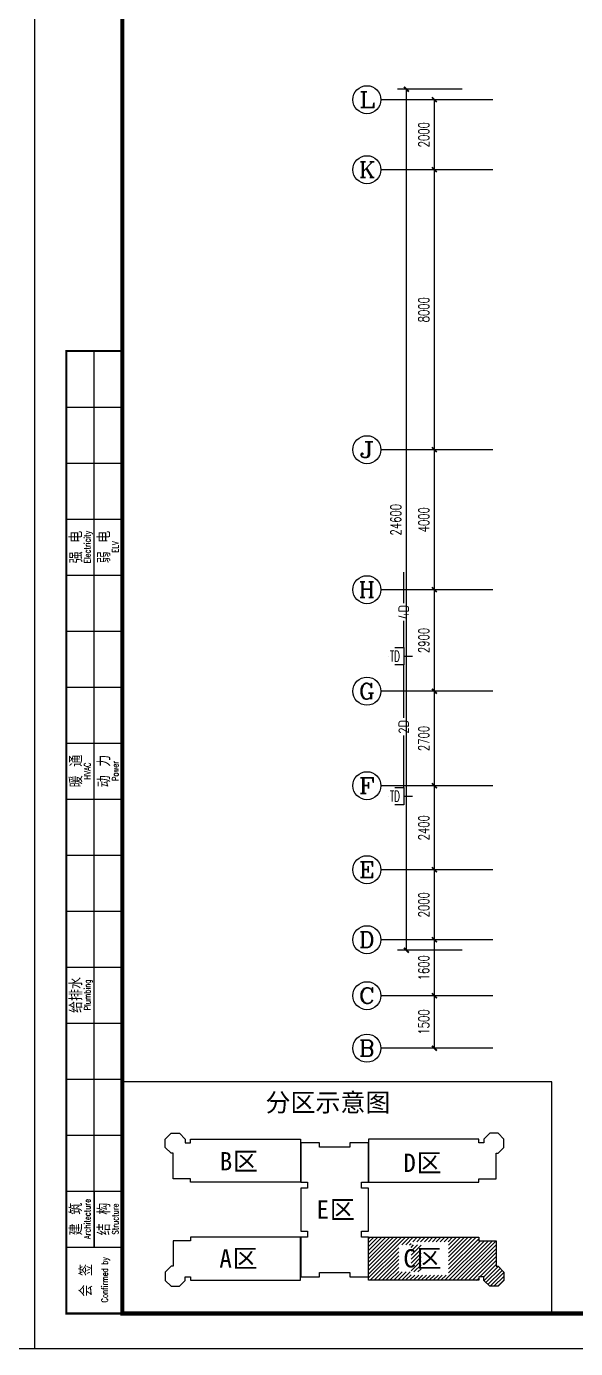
# Model space of a CAD drawing. Extents: x 190999 to 834799, y -200814 to 215286.
# Drawn here: x 428562 to 444244, y 71786 to 109560 of the extents above; entities that cross this region are included whole.
import ezdxf
from ezdxf.enums import TextEntityAlignment as Align

# ---------------------------------------------------------------- set-up
doc = ezdxf.new("R2010")
doc.units = 0
doc.header["$LTSCALE"] = 1000
doc.header["$MEASUREMENT"] = 0
for name, color, linetype in [('00-EQUIP', 3, 'Continuous'), ('00-SIG_TEXT', 7, 'Continuous'), ('00-WIRE-4', 6, 'Continuous'), ('AXIS', 3, 'Continuous'), ('AXIS_TEXT', 7, 'Continuous'), ('PUB_HATCH', 250, 'Continuous'), ('图框', 189, 'Continuous'), ('房间名称', 7, 'Continuous')]:
    doc.layers.add(name, color=color, linetype=linetype)
doc.styles.add('-GBCBIGGBENOR', font='GBENOR.shx', dxfattribs={"bigfont": 'GBCBIG.shx'})
doc.styles.add('_COMPLEX', font='COMPLEX.shx', dxfattribs={"width": 0.5})
doc.styles.add('_TCH_AXIS', font='COMPLEX', dxfattribs={"bigfont": 'GBCBIG'})
doc.styles.add('COMPLEX', font='COMPLEX')
doc.styles.add('DIM_FONT', font='SIMPLEX', dxfattribs={"width": 0.7, "bigfont": 'GBCBIG'})
doc.styles.add('HT', font='simhei.ttf')
doc.styles.get("Standard").update_dxf_attribs({"font": 'simhei.ttf'})
doc.styles.add('TKZ2_tjkts.shx', font='tjromant.shx', dxfattribs={"bigfont": 'tjkts.shx'})
doc.dimstyles.new('DIMN', dxfattribs={"dimtxt": 300, "dimasz": 100, "dimexe": 250, "dimexo": 300, "dimgap": 150, "dimtad": 1, "dimdec": 0, "dimzin": 0, "dimdsep": 46, "dimtxsty": 'DIM_FONT', "dimblk": 'ARCHTICK', "dimcen": 0.09, "dimclrt": 7, "dimazin": 2, "dimtfac": 1, "dimtdec": 0, "dimtix": 1, "dimtmove": 2, "dimatfit": 3, "dimfxl": 0, "dimtolj": 1, "dimtzin": 0, "dimarcsym": 0})

# ---------------------------------------------------------------- blocks, each defined once
blk = doc.blocks.new('TJAD_TK_A0')
at = {"layer": '图框'}
for p, q in [((973, -441.7), (973, 399.3)), ((2162, -441.7), (2162, 399.3)), ((990, -412.7), (990, -156.7)), ((982, -172.7), (998, -172.7)), ((982, -188.7), (998, -188.7)), ((982, -204.7), (998, -204.7)), ((982, -220.7), (998, -220.7)), ((982, -236.7), (998, -236.7)), ((982, -252.7), (998, -252.7)), ((982, -268.7), (998, -268.7)), ((982, -284.7), (998, -284.7)), ((982, -300.7), (998, -300.7)), ((982, -316.7), (998, -316.7)), ((982, -332.7), (998, -332.7)), ((982, -348.7), (998, -348.7)), ((982, -364.7), (998, -364.7)), ((982, -380.7), (998, -380.7)), ((982, -396.7), (998, -396.7)), ((990, -396.7), (990, -412.7)), ((982, -412.7), (998, -412.7)), ((973, -441.7), (2162, -441.7))]:
    blk.add_line(p, q, dxfattribs=at)
at = {"layer": '图框', "const_width": 1.2}
blk.add_lwpolyline([(2152, -431.7), (2152, 389.3), (998, 389.3), (998, -431.7)], close=True, dxfattribs=at)
at = {"layer": '图框', "const_width": 0.6}
blk.add_lwpolyline([(998, -431.7), (982, -431.7), (982, -156.7), (998, -156.7)], dxfattribs=at)
at = {"layer": '图框', "style": 'TKZ2_tjkts.shx', "width": 0.8}
for s, p in [('Electricity', (988.02, -212.7)), ('ELV', (996.02, -212.7)), ('HVAC', (988.02, -276.7)), ('Power', (996.02, -276.7)), ('Plumbing', (988.02, -340.7)), ('Architecture', (988.02, -404.7)), ('Structure', (996.02, -404.7)), ('Confirmed by', (992.95, -422.09))]:
    blk.add_text(s, height=1.8, rotation=90, dxfattribs=at).set_placement(p, align=Align.MIDDLE_CENTER)
at = {"layer": '图框', "style": 'TKZ2_tjkts.shx'}
for s, p in [('强 电', (984.79, -212.7)), ('弱 电', (992.79, -212.7)), ('暖 通', (984.79, -276.7)), ('动 力', (992.79, -276.7)), ('给排水', (984.79, -340.7)), ('建 筑', (984.79, -404.7)), ('结 构', (992.79, -404.7)), ('会 签', (987.62, -422.2))]:
    blk.add_text(s, height=3.6, rotation=90, dxfattribs=at).set_placement(p, align=Align.MIDDLE_CENTER)
blk = doc.blocks.new('_ArchTick')
at = {"const_width": 0.5}
blk.add_lwpolyline([(-0.7, -0.7), (0.7, 0.7)], dxfattribs=at)
blk = doc.blocks.new('*D450')
at = {"layer": 'AXIS', "color": 0, "lineweight": -2}
for p, q in [((441006, 107467), (439962, 107467)), ((440212, 105467), (440212, 107467)), ((441006, 105467), (439962, 105467))]:
    blk.add_line(p, q, dxfattribs=at)
at = {"layer": 'Defpoints', "color": 0}
for p in [(440212, 107467), (441306, 107467), (441306, 105467)]:
    blk.add_point(p, dxfattribs=at)
at = {"layer": 'AXIS', "color": 0, "lineweight": -2, "xscale": 100, "yscale": 100, "zscale": 100}
for p, rotation in [((440212, 107467), 90), ((440212, 105467), 270)]:
    blk.add_blockref('_ArchTick', p, dxfattribs=dict(at, rotation=rotation))
at = {"layer": 'AXIS', "color": 7, "insert": (439912, 106467), "char_height": 300, "attachment_point": 5, "rotation": 90, "style": 'DIM_FONT'}
blk.add_mtext('\\A1;2000', dxfattribs=at)
blk = doc.blocks.new('*D451')
at = {"layer": 'AXIS', "color": 0, "lineweight": -2}
for p, q in [((441006, 105467), (439962, 105467)), ((440212, 97467), (440212, 105467)), ((441006, 97467), (439962, 97467))]:
    blk.add_line(p, q, dxfattribs=at)
at = {"layer": 'Defpoints', "color": 0}
for p in [(440212, 105467), (441306, 105467), (441306, 97467)]:
    blk.add_point(p, dxfattribs=at)
at = {"layer": 'AXIS', "color": 0, "lineweight": -2, "xscale": 100, "yscale": 100, "zscale": 100}
for p, rotation in [((440212, 105467), 90), ((440212, 97467), 270)]:
    blk.add_blockref('_ArchTick', p, dxfattribs=dict(at, rotation=rotation))
at = {"layer": 'AXIS', "color": 7, "insert": (439912, 101467), "char_height": 300, "attachment_point": 5, "rotation": 90, "style": 'DIM_FONT'}
blk.add_mtext('\\A1;8000', dxfattribs=at)
blk = doc.blocks.new('*D452')
at = {"layer": 'AXIS', "color": 0, "lineweight": -2}
for p, q in [((441006, 97467), (439962, 97467)), ((440212, 93467), (440212, 97467)), ((441006, 93467), (439962, 93467))]:
    blk.add_line(p, q, dxfattribs=at)
at = {"layer": 'Defpoints', "color": 0}
for p in [(440212, 97467), (441306, 97467), (441306, 93467)]:
    blk.add_point(p, dxfattribs=at)
at = {"layer": 'AXIS', "color": 0, "lineweight": -2, "xscale": 100, "yscale": 100, "zscale": 100}
for p, rotation in [((440212, 97467), 90), ((440212, 93467), 270)]:
    blk.add_blockref('_ArchTick', p, dxfattribs=dict(at, rotation=rotation))
at = {"layer": 'AXIS', "color": 7, "insert": (439912, 95467), "char_height": 300, "attachment_point": 5, "rotation": 90, "style": 'DIM_FONT'}
blk.add_mtext('\\A1;4000', dxfattribs=at)
blk = doc.blocks.new('*D453')
at = {"layer": 'AXIS', "color": 0, "lineweight": -2}
for p, q in [((441006, 93467), (439962, 93467)), ((440212, 90567), (440212, 93467)), ((441006, 90567), (439962, 90567))]:
    blk.add_line(p, q, dxfattribs=at)
at = {"layer": 'Defpoints', "color": 0}
for p in [(440212, 93467), (441306, 93467), (441306, 90567)]:
    blk.add_point(p, dxfattribs=at)
at = {"layer": 'AXIS', "color": 0, "lineweight": -2, "xscale": 100, "yscale": 100, "zscale": 100}
for p, rotation in [((440212, 93467), 90), ((440212, 90567), 270)]:
    blk.add_blockref('_ArchTick', p, dxfattribs=dict(at, rotation=rotation))
at = {"layer": 'AXIS', "color": 7, "insert": (439912, 92017), "char_height": 300, "attachment_point": 5, "rotation": 90, "style": 'DIM_FONT'}
blk.add_mtext('\\A1;2900', dxfattribs=at)
blk = doc.blocks.new('*D454')
at = {"layer": 'AXIS', "color": 0, "lineweight": -2}
for p, q in [((441006, 90567), (439962, 90567)), ((440212, 87867), (440212, 90567)), ((441006, 87867), (439962, 87867))]:
    blk.add_line(p, q, dxfattribs=at)
at = {"layer": 'Defpoints', "color": 0}
for p in [(440212, 90567), (441306, 90567), (441306, 87867)]:
    blk.add_point(p, dxfattribs=at)
at = {"layer": 'AXIS', "color": 0, "lineweight": -2, "xscale": 100, "yscale": 100, "zscale": 100}
for p, rotation in [((440212, 90567), 90), ((440212, 87867), 270)]:
    blk.add_blockref('_ArchTick', p, dxfattribs=dict(at, rotation=rotation))
at = {"layer": 'AXIS', "color": 7, "insert": (439912, 89217), "char_height": 300, "attachment_point": 5, "rotation": 90, "style": 'DIM_FONT'}
blk.add_mtext('\\A1;2700', dxfattribs=at)
blk = doc.blocks.new('*D455')
at = {"layer": 'AXIS', "color": 0, "lineweight": -2}
for p, q in [((441006, 87867), (439962, 87867)), ((440212, 85467), (440212, 87867)), ((441006, 85467), (439962, 85467))]:
    blk.add_line(p, q, dxfattribs=at)
at = {"layer": 'Defpoints', "color": 0}
for p in [(440212, 87867), (441306, 87867), (441306, 85467)]:
    blk.add_point(p, dxfattribs=at)
at = {"layer": 'AXIS', "color": 0, "lineweight": -2, "xscale": 100, "yscale": 100, "zscale": 100}
for p, rotation in [((440212, 87867), 90), ((440212, 85467), 270)]:
    blk.add_blockref('_ArchTick', p, dxfattribs=dict(at, rotation=rotation))
at = {"layer": 'AXIS', "color": 7, "insert": (439912, 86667), "char_height": 300, "attachment_point": 5, "rotation": 90, "style": 'DIM_FONT'}
blk.add_mtext('\\A1;2400', dxfattribs=at)
blk = doc.blocks.new('*D456')
at = {"layer": 'AXIS', "color": 0, "lineweight": -2}
for p, q in [((441006, 85467), (439962, 85467)), ((440212, 83467), (440212, 85467)), ((441006, 83467), (439962, 83467))]:
    blk.add_line(p, q, dxfattribs=at)
at = {"layer": 'Defpoints', "color": 0}
for p in [(440212, 85467), (441306, 85467), (441306, 83467)]:
    blk.add_point(p, dxfattribs=at)
at = {"layer": 'AXIS', "color": 0, "lineweight": -2, "xscale": 100, "yscale": 100, "zscale": 100}
for p, rotation in [((440212, 85467), 90), ((440212, 83467), 270)]:
    blk.add_blockref('_ArchTick', p, dxfattribs=dict(at, rotation=rotation))
at = {"layer": 'AXIS', "color": 7, "insert": (439912, 84467), "char_height": 300, "attachment_point": 5, "rotation": 90, "style": 'DIM_FONT'}
blk.add_mtext('\\A1;2000', dxfattribs=at)
blk = doc.blocks.new('*D457')
at = {"layer": 'AXIS', "color": 0, "lineweight": -2}
for p, q in [((441006, 83467), (439962, 83467)), ((440212, 81867), (440212, 83467)), ((441006, 81867), (439962, 81867))]:
    blk.add_line(p, q, dxfattribs=at)
at = {"layer": 'Defpoints', "color": 0}
for p in [(440212, 83467), (441306, 83467), (441306, 81867)]:
    blk.add_point(p, dxfattribs=at)
at = {"layer": 'AXIS', "color": 0, "lineweight": -2, "xscale": 100, "yscale": 100, "zscale": 100}
for p, rotation in [((440212, 83467), 90), ((440212, 81867), 270)]:
    blk.add_blockref('_ArchTick', p, dxfattribs=dict(at, rotation=rotation))
at = {"layer": 'AXIS', "color": 7, "insert": (439912, 82667), "char_height": 300, "attachment_point": 5, "rotation": 90, "style": 'DIM_FONT'}
blk.add_mtext('\\A1;1600', dxfattribs=at)
blk = doc.blocks.new('*D458')
at = {"layer": 'AXIS', "color": 0, "lineweight": -2}
for p, q in [((441006, 81867), (439962, 81867)), ((440212, 80367), (440212, 81867)), ((441006, 80367), (439962, 80367))]:
    blk.add_line(p, q, dxfattribs=at)
at = {"layer": 'Defpoints', "color": 0}
for p in [(440212, 81867), (441306, 81867), (441306, 80367)]:
    blk.add_point(p, dxfattribs=at)
at = {"layer": 'AXIS', "color": 0, "lineweight": -2, "xscale": 100, "yscale": 100, "zscale": 100}
for p, rotation in [((440212, 81867), 90), ((440212, 80367), 270)]:
    blk.add_blockref('_ArchTick', p, dxfattribs=dict(at, rotation=rotation))
at = {"layer": 'AXIS', "color": 7, "insert": (439912, 81117), "char_height": 300, "attachment_point": 5, "rotation": 90, "style": 'DIM_FONT'}
blk.add_mtext('\\A1;1500', dxfattribs=at)
blk = doc.blocks.new('*D459')
at = {"layer": 'AXIS', "color": 0, "lineweight": -2}
for p, q in [((441006, 107767), (439162, 107767)), ((439412, 83167), (439412, 107767)), ((441006, 83167), (439162, 83167))]:
    blk.add_line(p, q, dxfattribs=at)
at = {"layer": 'Defpoints', "color": 0}
for p in [(439412, 107767), (441306, 107767), (441306, 83167)]:
    blk.add_point(p, dxfattribs=at)
at = {"layer": 'AXIS', "color": 0, "lineweight": -2, "xscale": 100, "yscale": 100, "zscale": 100}
for p, rotation in [((439412, 107767), 90), ((439412, 83167), 270)]:
    blk.add_blockref('_ArchTick', p, dxfattribs=dict(at, rotation=rotation))
at = {"layer": 'AXIS', "color": 7, "insert": (439112, 95467), "char_height": 300, "attachment_point": 5, "rotation": 90, "style": 'DIM_FONT'}
blk.add_mtext('\\A1;24600', dxfattribs=at)
blk = doc.blocks.new('_AXISO')
blk.add_circle((0, 0), 0.5)
at = {"layer": 'AXIS_TEXT', "style": 'COMPLEX', "width": 1.041667}
blk.add_attdef('A', text='', height=0.56, dxfattribs=at).set_placement((-0.25, -0.28), (0.25, -0.28), align=Align.FIT)
blk = doc.blocks.new('_LINKPT1')
at = {"color": 0}
blk.add_line((0, 0), (0, 0), dxfattribs=at)
blk = doc.blocks.new('IO37IMB6')
for p, q in [((-0.5, 0.499), (-0.5, 0.999)), ((0.5, 0.999), (0.5, 0.499)), ((0.5, 0.499), (-0.5, 0.499)), ((0, 0.5), (0, 0))]:
    blk.add_line(p, q)
at = {"xscale": 0.002, "yscale": 0.002, "zscale": 0.002}
for p in [(0, 1.384), (-0.5, 0.499), (0, 0), (0.5, 0.499)]:
    blk.add_blockref('_LINKPT1', p, dxfattribs=at)
at = {"style": '_COMPLEX', "width": 0.6, "flags": 8}
blk.add_attdef('$TEXT$', text='', height=0.6, dxfattribs=at).set_placement((0, 1), align=Align.MIDDLE_CENTER)
at = {"flags": 9}
blk.add_attdef('A', (0, 0), '', height=0.00002, dxfattribs=at)

msp = doc.modelspace()

# ---------------------------------------------------------------- hatches: boundary and pattern name
at = {"layer": 'PUB_HATCH'}
h = msp.add_hatch(dxfattribs=at)
h.set_pattern_fill('ANSI31', color=256, scale=50, style=0)
h.set_pattern_definition([(45, (-18049.64, 157580.89), (-56.126601, 56.126601), [])])
h.paths.add_polyline_path([(438334.5, 73835.8), (438334.5, 74965.8), (441477, 74965.8), (441477, 74865.8), (441977.1, 74865.8), (441977.1, 74135.8), (442030.2, 74135.8), (442197.1, 73968.9), (442197.1, 73732.8), (442030.1, 73565.8), (441794, 73565.8), (441627, 73732.8), (441627, 73835.8), (441477, 73835.8), (441477, 73735.8), (438334.5, 73735.8)])
edge = h.paths.add_edge_path(flags=16)
edge.add_line((439196.8, 73973.8), (439833.3, 73973.8))
edge.add_line((439833.3, 73973.8), (439833.3, 74749.1))
edge.add_line((439833.3, 74749.1), (439196.8, 74749.1))
edge.add_line((439196.8, 74749.1), (439196.8, 73973.8))
edge.add_line((439545.3, 73885.2), (440618.9, 73885.2))
edge.add_line((440618.9, 73885.2), (440618.9, 74837.8))
edge.add_line((440618.9, 74837.8), (439545.3, 74837.8))
edge.add_line((439545.3, 74837.8), (439545.3, 73885.2))

# ---------------------------------------------------------------- linework, layer by layer
msp.add_lwpolyline([(431298.5, 72786.5), (443564, 72786.5), (443564, 79404), (431298.5, 79404)], close=True)
for points in [[(436389.5, 77665.8), (436389.5, 76535.8), (433247, 76535.8), (433247, 76635.8), (432747, 76635.8), (432747, 77365.8), (432693.9, 77365.8), (432527, 77532.7), (432527, 77768.8), (432694, 77935.8), (432930.1, 77935.8), (433097.1, 77768.8), (433097.1, 77665.8), (433247, 77665.8), (433247, 77765.8), (436389.5, 77765.8), (436389.5, 77665.8)], [(438334.5, 77665.8), (438334.5, 76535.8), (441477, 76535.8), (441477, 76635.8), (441977.1, 76635.8), (441977.1, 77365.8), (442030.2, 77365.8), (442197.1, 77532.7), (442197.1, 77768.8), (442030.1, 77935.8), (441794, 77935.8), (441627, 77768.8), (441627, 77665.8), (441477, 77665.8), (441477, 77765.8), (438334.5, 77765.8), (438334.5, 77665.8)], [(437362, 73960.8), (437797, 73960.8), (437797, 73835.8), (438329.5, 73835.8), (438329.5, 73835.8), (438329.5, 74965.8), (438132, 74965.8), (438132, 75135.8), (438327, 75135.8), (438327, 76365.8), (438132, 76365.8), (438132, 76535.8), (438329.5, 76535.8), (438329.5, 77665.8), (437797, 77665.8), (437797, 77540.8), (436927.1, 77540.8), (436927.1, 77665.8), (436394.5, 77665.8), (436394.5, 76535.8), (436592.1, 76535.8), (436592.1, 76365.8), (436397.1, 76365.8), (436397.1, 75135.8), (436592.1, 75135.8), (436592.1, 74965.8), (436394.5, 74965.8), (436394.5, 73835.8), (436394.5, 73835.8), (436927.1, 73835.8), (436927.1, 73960.8), (437362, 73960.8)], [(436389.5, 73835.8), (436389.5, 74965.8), (433247, 74965.8), (433247, 74865.8), (432747, 74865.8), (432747, 74135.8), (432693.9, 74135.8), (432527, 73968.9), (432527, 73732.8), (432694, 73565.8), (432930.1, 73565.8), (433097.1, 73732.8), (433097.1, 73835.8), (433247, 73835.8), (433247, 73735.8), (436389.5, 73735.8), (436389.5, 73835.8)], [(438334.5, 73835.8), (438334.5, 74965.8), (441477, 74965.8), (441477, 74865.8), (441977.1, 74865.8), (441977.1, 74135.8), (442030.2, 74135.8), (442197.1, 73968.9), (442197.1, 73732.8), (442030.1, 73565.8), (441794, 73565.8), (441627, 73732.8), (441627, 73835.8), (441477, 73835.8), (441477, 73735.8), (438334.5, 73735.8), (438334.5, 73835.8)]]:
    msp.add_lwpolyline(points)
at = {"layer": '00-WIRE-4'}
for p, q in [((439335.1, 93081.5), (439335.1, 93967.4)), ((439335.1, 91817.4), (439335.1, 92581)), ((439335.1, 89803.5), (439335.1, 91317.4)), ((439335.1, 87817.4), (439335.1, 89302.9))]:
    msp.add_line(p, q, dxfattribs=at)
at = {"layer": 'AXIS'}
for p, q in [((441884.6, 107467.4), (438684.6, 107467.4)), ((441884.6, 105467.4), (438684.6, 105467.4)), ((441884.6, 97467.4), (438684.6, 97467.4)), ((441884.6, 93467.4), (438684.6, 93467.4)), ((441884.6, 90567.4), (438684.6, 90567.4)), ((441884.6, 87867.4), (438684.6, 87867.4)), ((441884.6, 85467.4), (438684.6, 85467.4)), ((441884.6, 83467.4), (438684.6, 83467.4)), ((441884.6, 81867.4), (438684.6, 81867.4)), ((441884.6, 80367.4), (438684.6, 80367.4))]:
    msp.add_line(p, q, dxfattribs=at)

# ---------------------------------------------------------------- block references
at = {"layer": '00-EQUIP'}
ref = msp.add_blockref('IO37IMB6', (439584.6, 91567.4), dxfattribs=dict(at, xscale=500, yscale=500, zscale=500, rotation=90))
ref.add_attrib('$TEXT$', 'TD', dxfattribs={"layer": '0', "height": 300, "style": '_COMPLEX', "width": 0.6, "flags": 8}).set_placement((439084.6, 91567.4), align=Align.MIDDLE_CENTER)
ref = msp.add_blockref('IO37IMB6', (439584.6, 87567.4), dxfattribs=dict(at, xscale=500, yscale=500, zscale=500, rotation=90))
ref.add_attrib('$TEXT$', 'TD', dxfattribs={"layer": '0', "height": 300, "style": '_COMPLEX', "width": 0.6, "flags": 8}).set_placement((439084.6, 87567.4), align=Align.MIDDLE_CENTER)
at = {"layer": 'AXIS'}
ref = msp.add_blockref('_AXISO', (438284.6, 107467.4), dxfattribs=dict(at, xscale=800, yscale=800, zscale=800))
ref.add_attrib('A', 'L', dxfattribs={"layer": 'AXIS_TEXT', "height": 452.5, "style": '_TCH_AXIS', "width": 1.4}).set_placement((438058.3, 107241.1), (438510.9, 107241.1), align=Align.FIT)
ref = msp.add_blockref('_AXISO', (438284.6, 105467.4), dxfattribs=dict(at, xscale=800, yscale=800, zscale=800))
ref.add_attrib('A', 'K', dxfattribs={"layer": 'AXIS_TEXT', "height": 452.5, "style": '_TCH_AXIS', "width": 1.105263}).set_placement((438058.3, 105241.1), (438510.9, 105241.1), align=Align.FIT)
ref = msp.add_blockref('_AXISO', (438284.6, 97467.4), dxfattribs=dict(at, xscale=800, yscale=800, zscale=800))
ref.add_attrib('A', 'J', dxfattribs={"layer": 'AXIS_TEXT', "height": 452.5, "style": '_TCH_AXIS', "width": 1.909091}).set_placement((438058.3, 97241.1), (438510.9, 97241.1), align=Align.FIT)
ref = msp.add_blockref('_AXISO', (438284.6, 93467.4), dxfattribs=dict(at, xscale=800, yscale=800, zscale=800))
ref.add_attrib('A', 'H', dxfattribs={"layer": 'AXIS_TEXT', "height": 452.5, "style": '_TCH_AXIS', "width": 1.05}).set_placement((438058.3, 93241.1), (438510.9, 93241.1), align=Align.FIT)
ref = msp.add_blockref('_AXISO', (438284.6, 90567.4), dxfattribs=dict(at, xscale=800, yscale=800, zscale=800))
ref.add_attrib('A', 'G', dxfattribs={"layer": 'AXIS_TEXT', "height": 452.5, "style": '_TCH_AXIS', "width": 1.166667}).set_placement((438058.3, 90341.1), (438510.9, 90341.1), align=Align.FIT)
ref = msp.add_blockref('_AXISO', (438284.6, 87867.4), dxfattribs=dict(at, xscale=800, yscale=800, zscale=800))
ref.add_attrib('A', 'F', dxfattribs={"layer": 'AXIS_TEXT', "height": 452.5, "style": '_TCH_AXIS', "width": 1.3125}).set_placement((438058.3, 87641.1), (438510.9, 87641.1), align=Align.FIT)
ref = msp.add_blockref('_AXISO', (438284.6, 85467.4), dxfattribs=dict(at, xscale=800, yscale=800, zscale=800))
ref.add_attrib('A', 'E', dxfattribs={"layer": 'AXIS_TEXT', "height": 452.5, "style": '_TCH_AXIS', "width": 1.3125}).set_placement((438058.3, 85241.1), (438510.9, 85241.1), align=Align.FIT)
ref = msp.add_blockref('_AXISO', (438284.6, 83467.4), dxfattribs=dict(at, xscale=800, yscale=800, zscale=800))
ref.add_attrib('A', 'D', dxfattribs={"layer": 'AXIS_TEXT', "height": 452.5, "style": '_TCH_AXIS', "width": 1.235294}).set_placement((438058.3, 83241.1), (438510.9, 83241.1), align=Align.FIT)
ref = msp.add_blockref('_AXISO', (438284.6, 81867.4), dxfattribs=dict(at, xscale=800, yscale=800, zscale=800))
ref.add_attrib('A', 'C', dxfattribs={"layer": 'AXIS_TEXT', "height": 452.5, "style": '_TCH_AXIS', "width": 1.4}).set_placement((438058.3, 81641.1), (438510.9, 81641.1), align=Align.FIT)
ref = msp.add_blockref('_AXISO', (438284.6, 80367.4), dxfattribs=dict(at, xscale=800, yscale=800, zscale=800))
ref.add_attrib('A', 'B', dxfattribs={"layer": 'AXIS_TEXT', "height": 452.5, "style": '_TCH_AXIS', "width": 1.235294}).set_placement((438058.3, 80141.1), (438510.9, 80141.1), align=Align.FIT)
at = {"layer": '图框', "xscale": 100, "yscale": 100, "zscale": 100}
for p in [(212598.6, 115956.8), (331498.6, 115956.8)]:
    msp.add_blockref('TJAD_TK_A0', p, dxfattribs=at)

# ---------------------------------------------------------------- texts
at = {"layer": '00-SIG_TEXT', "style": '-GBCBIGGBENOR'}
for s, p in [('4D', (439335.1, 92831.3)), ('2D', (439335.1, 89553.2))]:
    msp.add_text(s, height=300, rotation=90, dxfattribs=at).set_placement(p, align=Align.MIDDLE_CENTER)
at = {"layer": '房间名称', "style": 'HT'}
for s, height, p in [('分区示意图', 522.78, (435389.8, 78556.3)), ('区', 522.8, (434462.1, 76877.5)), ('B', 522.8, (434084, 76877.5)), ('D', 522.8, (439326, 76832.3)), ('区', 522.8, (439704.1, 76832.3)), ('E', 522.8, (436846, 75498.5)), ('区', 522.8, (437224.1, 75498.5)), ('A', 522.8, (434072.2, 74101.2)), ('区', 522.8, (434450.3, 74101.2)), ('C', 522.8, (439326, 74103.1)), ('区', 522.8, (439704.1, 74103.1))]:
    msp.add_text(s, height=height, dxfattribs=at).set_placement(p)

# ---------------------------------------------------------------- dimensions: what is measured, and where the dimension line sits
at = {"layer": 'AXIS'}
for p1, p2, distance, picture, middle in [((441306.1, 83167.4), (441306.1, 107767.4), 1894.4, '*D459', (439111.6, 95467.4)), ((441306.1, 105467.4), (441306.1, 107467.4), 1094.4, '*D450', (439911.6, 106467.4)), ((441306.1, 97467.4), (441306.1, 105467.4), 1094.4, '*D451', (439911.6, 101467.4)), ((441306.1, 93467.4), (441306.1, 97467.4), 1094.4, '*D452', (439911.6, 95467.4)), ((441306.1, 90567.4), (441306.1, 93467.4), 1094.4, '*D453', (439911.6, 92017.4)), ((441306.1, 87867.4), (441306.1, 90567.4), 1094.4, '*D454', (439911.6, 89217.4)), ((441306.1, 85467.4), (441306.1, 87867.4), 1094.4, '*D455', (439911.6, 86667.4)), ((441306.1, 83467.4), (441306.1, 85467.4), 1094.4, '*D456', (439911.6, 84467.4)), ((441306.1, 81867.4), (441306.1, 83467.4), 1094.4, '*D457', (439911.6, 82667.4)), ((441306.1, 80367.4), (441306.1, 81867.4), 1094.4, '*D458', (439911.6, 81117.4))]:
    dim = msp.add_aligned_dim(p1=p1, p2=p2, distance=distance, dimstyle='DIMN', dxfattribs=at)
    dim.commit()
    dim.dimension.update_dxf_attribs({"geometry": picture, "text_midpoint": middle})

doc.saveas('drawing.dxf')
